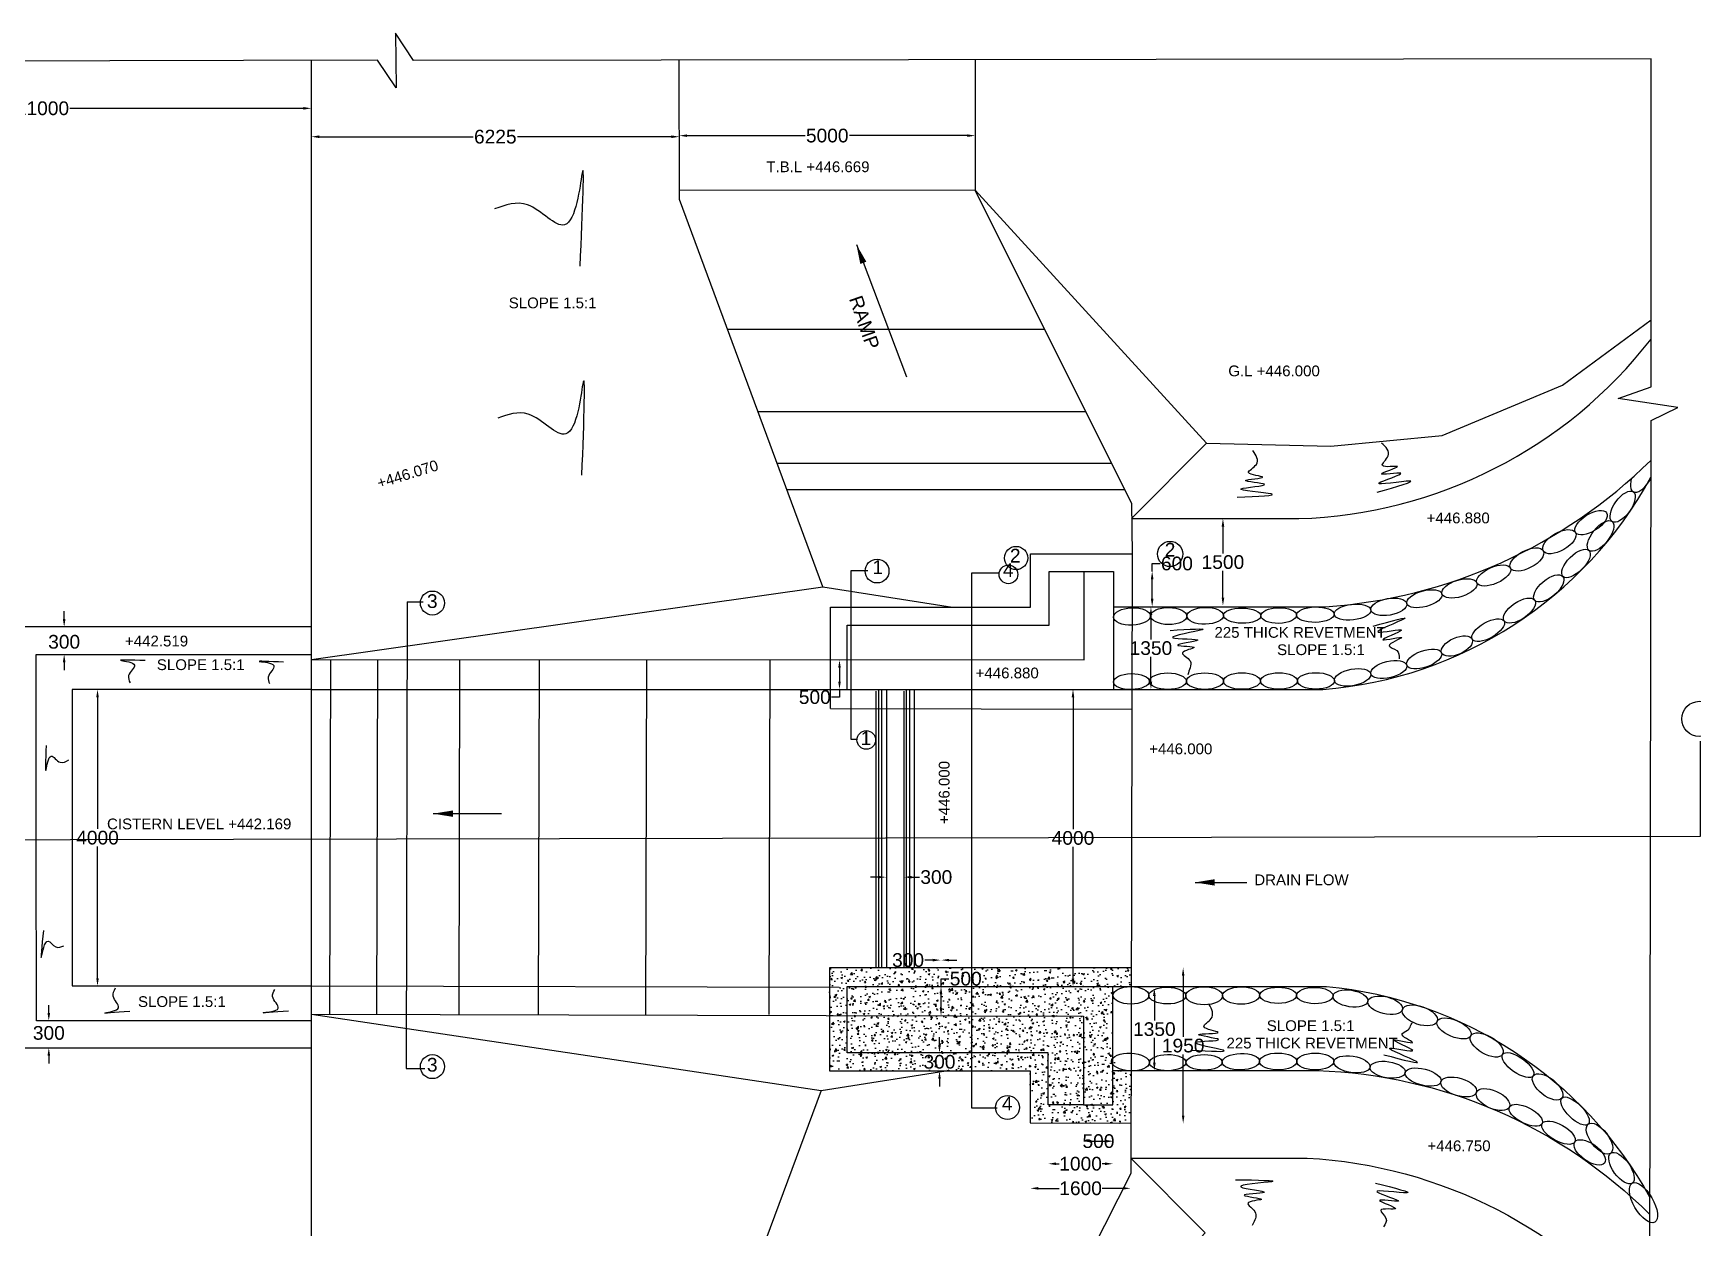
# Model space of a CAD drawing. Header units: inches. Extents: x 610 to 840, y 19 to 178.
# Drawn here: x 663.4 to 748.2, y 76.7 to 137.7 of the extents above; entities that cross this region are included whole.
import ezdxf

# ---------------------------------------------------------------- set-up
doc = ezdxf.new("R2010")
doc.units = ezdxf.units.IN
doc.header["$MEASUREMENT"] = 0
doc.styles.get("Standard").update_dxf_attribs({"font": 'arial.ttf', "height": 0.7})
doc.dimstyles.get("Standard").update_dxf_attribs({"dimtxt": 0.7, "dimasz": 0.4, "dimexe": 0.18, "dimexo": 0.0625, "dimgap": 0.09, "dimtad": 0, "dimtih": 1, "dimtoh": 1, "dimdec": 4, "dimzin": 0, "dimdsep": 46, "dimtxsty": 'Standard', "dimcen": 0.09, "dimse1": 1, "dimse2": 1, "dimadec": 0, "dimazin": 0, "dimtfac": 1, "dimtdec": 4, "dimtofl": 0, "dimtmove": 0, "dimatfit": 3, "dimfxl": 1, "dimtolj": 1, "dimtzin": 0, "dimarcsym": 0})

# ---------------------------------------------------------------- blocks, each defined once
blk = doc.blocks.new('*D11')
at = {"color": 0, "lineweight": -2}
for p, q in [((644.8, 133.876), (656.745, 133.876)), ((677.229, 133.876), (665.284, 133.876))]:
    blk.add_line(p, q, dxfattribs=at)
at = {"color": 0}
for points in [[(644.8, 133.943), (644.8, 133.81), (644.4, 133.876)], [(677.229, 133.943), (677.229, 133.81), (677.629, 133.876)]]:
    blk.add_solid(points, dxfattribs=at)
at = {"layer": 'Defpoints', "color": 0}
for p in [(644.4, 133.704), (677.629, 133.948), (677.629, 133.876)]:
    blk.add_point(p, dxfattribs=at)
at = {"color": 0, "insert": (661.015, 133.876), "char_height": 0.7, "attachment_point": 5}
blk.add_mtext('\\A1;BED WIDTH 11000', dxfattribs=at)
blk = doc.blocks.new('*D12')
at = {"color": 0, "lineweight": -2}
for p, q in [((678.03, 132.425), (685.89, 132.425)), ((696.028, 132.425), (688.169, 132.425))]:
    blk.add_line(p, q, dxfattribs=at)
at = {"color": 0}
for points in [[(678.03, 132.492), (678.03, 132.359), (677.63, 132.425)], [(696.028, 132.492), (696.028, 132.359), (696.428, 132.425)]]:
    blk.add_solid(points, dxfattribs=at)
at = {"layer": 'Defpoints', "color": 0}
for p in [(677.63, 132.599), (696.428, 132.524), (696.428, 132.425)]:
    blk.add_point(p, dxfattribs=at)
at = {"color": 0, "insert": (687.029, 132.425), "char_height": 0.7, "attachment_point": 5}
blk.add_mtext('\\A1;6225', dxfattribs=at)
blk = doc.blocks.new('*D13')
at = {"color": 0, "lineweight": -2}
for p, q in [((696.83, 132.481), (702.852, 132.481)), ((711.142, 132.481), (705.12, 132.481))]:
    blk.add_line(p, q, dxfattribs=at)
at = {"color": 0}
for points in [[(696.83, 132.547), (696.83, 132.414), (696.43, 132.481)], [(711.142, 132.547), (711.142, 132.414), (711.542, 132.481)]]:
    blk.add_solid(points, dxfattribs=at)
at = {"layer": 'Defpoints', "color": 0}
for p in [(696.43, 132.421), (711.542, 132.481), (711.542, 132.481)]:
    blk.add_point(p, dxfattribs=at)
at = {"color": 0, "insert": (703.986, 132.481), "char_height": 0.7, "attachment_point": 5}
blk.add_mtext('\\A1;5000', dxfattribs=at)
blk = doc.blocks.new('*D14')
at = {"color": 0, "lineweight": -2}
for p, q in [((704.612, 105.293), (704.612, 104.592)), ((704.612, 103.792), (704.212, 103.792)), ((704.612, 104.192), (704.612, 103.792))]:
    blk.add_line(p, q, dxfattribs=at)
at = {"color": 0}
for points in [[(704.545, 105.293), (704.678, 105.293), (704.612, 105.693)], [(704.545, 104.592), (704.678, 104.592), (704.612, 104.192)]]:
    blk.add_solid(points, dxfattribs=at)
at = {"layer": 'Defpoints', "color": 0}
for p in [(704.625, 105.693), (704.612, 104.192), (704.612, 104.192)]:
    blk.add_point(p, dxfattribs=at)
at = {"color": 0, "insert": (703.35, 103.792), "char_height": 0.7, "attachment_point": 5}
blk.add_mtext('\\A1;500', dxfattribs=at)
blk = doc.blocks.new('*D15')
at = {"color": 0, "lineweight": -2}
for p, q in [((720.523, 107.999), (720.523, 106.742)), ((720.523, 104.591), (720.523, 105.847))]:
    blk.add_line(p, q, dxfattribs=at)
at = {"color": 0}
for points in [[(720.456, 107.999), (720.59, 107.999), (720.523, 108.399)], [(720.456, 104.591), (720.59, 104.591), (720.523, 104.191)]]:
    blk.add_solid(points, dxfattribs=at)
at = {"layer": 'Defpoints', "color": 0}
for p in [(720.505, 108.399), (720.523, 108.399), (720.523, 104.191)]:
    blk.add_point(p, dxfattribs=at)
at = {"color": 0, "insert": (720.523, 106.295), "char_height": 0.7, "attachment_point": 5}
blk.add_mtext('\\A1;1350', dxfattribs=at)
blk = doc.blocks.new('*D16')
at = {"color": 0, "lineweight": -2}
for p, q in [((720.587, 110.218), (720.587, 110.618)), ((720.587, 110.618), (720.987, 110.618)), ((720.587, 108.817), (720.587, 109.818))]:
    blk.add_line(p, q, dxfattribs=at)
at = {"color": 0}
for points in [[(720.52, 109.818), (720.653, 109.818), (720.587, 110.218)], [(720.52, 108.817), (720.653, 108.817), (720.587, 108.417)]]:
    blk.add_solid(points, dxfattribs=at)
at = {"layer": 'Defpoints', "color": 0}
for p in [(718.608, 110.218), (720.587, 110.218), (718.617, 108.417)]:
    blk.add_point(p, dxfattribs=at)
at = {"color": 0, "insert": (721.851, 110.618), "char_height": 0.7, "attachment_point": 5}
blk.add_mtext('\\A1;600', dxfattribs=at)
blk = doc.blocks.new('*D17')
at = {"color": 0, "lineweight": -2}
for p, q in [((724.202, 112.51), (724.202, 111.139)), ((724.202, 108.874), (724.202, 110.245))]:
    blk.add_line(p, q, dxfattribs=at)
at = {"color": 0}
for points in [[(724.136, 112.51), (724.269, 112.51), (724.202, 112.91)], [(724.136, 108.874), (724.269, 108.874), (724.202, 108.474)]]:
    blk.add_solid(points, dxfattribs=at)
at = {"layer": 'Defpoints', "color": 0}
for p in [(724.259, 112.91), (724.202, 108.474), (724.259, 108.474)]:
    blk.add_point(p, dxfattribs=at)
at = {"color": 0, "insert": (724.202, 110.692), "char_height": 0.7, "attachment_point": 5}
blk.add_mtext('\\A1;1500', dxfattribs=at)
blk = doc.blocks.new('*D18')
at = {"color": 0, "lineweight": -2}
for p, q in [((706.6, 94.598), (706.2, 94.598)), ((708.297, 94.598), (708.697, 94.598))]:
    blk.add_line(p, q, dxfattribs=at)
at = {"color": 0}
for points in [[(706.6, 94.665), (706.6, 94.531), (707, 94.598)], [(708.297, 94.665), (708.297, 94.531), (707.897, 94.598)]]:
    blk.add_solid(points, dxfattribs=at)
at = {"layer": 'Defpoints', "color": 0}
for p in [(707.897, 94.598), (707, 93.98), (707.897, 93.98)]:
    blk.add_point(p, dxfattribs=at)
at = {"color": 0, "insert": (709.559, 94.598), "char_height": 0.7, "attachment_point": 5}
blk.add_mtext('\\A1;300', dxfattribs=at)
blk = doc.blocks.new('*D19')
at = {"color": 0, "lineweight": -2}
for p, q in [((709.378, 90.359), (708.978, 90.359)), ((710.21, 90.359), (710.61, 90.359))]:
    blk.add_line(p, q, dxfattribs=at)
at = {"color": 0}
for points in [[(709.378, 90.425), (709.378, 90.292), (709.778, 90.359)], [(710.21, 90.425), (710.21, 90.292), (709.81, 90.359)]]:
    blk.add_solid(points, dxfattribs=at)
at = {"layer": 'Defpoints', "color": 0}
for p in [(709.778, 90.359), (709.778, 89.954), (709.81, 89.016)]:
    blk.add_point(p, dxfattribs=at)
at = {"color": 0, "insert": (708.116, 90.359), "char_height": 0.7, "attachment_point": 5}
blk.add_mtext('\\A1;300', dxfattribs=at)
blk = doc.blocks.new('*D20')
at = {"color": 0, "lineweight": -2}
for p, q in [((709.799, 89.007), (709.799, 89.407)), ((709.799, 89.407), (710.199, 89.407)), ((709.799, 87.915), (709.799, 88.607))]:
    blk.add_line(p, q, dxfattribs=at)
at = {"color": 0}
for points in [[(709.732, 88.607), (709.866, 88.607), (709.799, 89.007)], [(709.732, 87.915), (709.866, 87.915), (709.799, 87.515)]]:
    blk.add_solid(points, dxfattribs=at)
at = {"layer": 'Defpoints', "color": 0}
for p in [(709.799, 89.007), (709.823, 89.007), (709.811, 87.515)]:
    blk.add_point(p, dxfattribs=at)
at = {"color": 0, "insert": (711.061, 89.407), "char_height": 0.7, "attachment_point": 5}
blk.add_mtext('\\A1;500', dxfattribs=at)
blk = doc.blocks.new('*D21')
at = {"color": 0, "lineweight": -2}
for p, q in [((709.721, 86.018), (709.721, 86.418)), ((709.721, 84.3), (709.721, 83.9))]:
    blk.add_line(p, q, dxfattribs=at)
at = {"color": 0}
for points in [[(709.655, 86.018), (709.788, 86.018), (709.721, 85.618)], [(709.655, 84.3), (709.788, 84.3), (709.721, 84.7)]]:
    blk.add_solid(points, dxfattribs=at)
at = {"layer": 'Defpoints', "color": 0}
for p in [(709.721, 85.618), (709.811, 85.618), (709.819, 84.7)]:
    blk.add_point(p, dxfattribs=at)
at = {"color": 0, "insert": (709.721, 85.159), "char_height": 0.7, "attachment_point": 5}
blk.add_mtext('\\A1;300', dxfattribs=at)
blk = doc.blocks.new('*D22')
at = {"color": 0, "lineweight": -2}
blk.add_line((717.472, 81.107), (718.211, 81.107), dxfattribs=at)
at = {"color": 0}
for points in [[(717.472, 81.174), (717.472, 81.041), (717.072, 81.107)], [(718.211, 81.174), (718.211, 81.041), (718.611, 81.107)]]:
    blk.add_solid(points, dxfattribs=at)
at = {"layer": 'Defpoints', "color": 0}
for p in [(717.072, 82.937), (718.611, 82.919), (718.611, 81.107)]:
    blk.add_point(p, dxfattribs=at)
at = {"color": 0, "insert": (717.842, 81.107), "char_height": 0.7, "attachment_point": 5}
blk.add_mtext('\\A1;500', dxfattribs=at)
blk = doc.blocks.new('*D23')
at = {"color": 0, "lineweight": -2}
for p, q in [((715.676, 79.954), (715.829, 79.954)), ((718.184, 79.954), (718.031, 79.954))]:
    blk.add_line(p, q, dxfattribs=at)
at = {"color": 0}
for points in [[(715.676, 80.021), (715.676, 79.887), (715.276, 79.954)], [(718.184, 80.021), (718.184, 79.887), (718.584, 79.954)]]:
    blk.add_solid(points, dxfattribs=at)
at = {"layer": 'Defpoints', "color": 0}
for p in [(715.276, 82.967), (718.584, 82.971), (718.584, 79.954)]:
    blk.add_point(p, dxfattribs=at)
at = {"color": 0, "insert": (716.93, 79.954), "char_height": 0.7, "attachment_point": 5}
blk.add_mtext('\\A1;1000', dxfattribs=at)
blk = doc.blocks.new('*D24')
at = {"color": 0, "lineweight": -2}
for p, q in [((714.764, 78.699), (715.828, 78.699)), ((719.095, 78.699), (718.031, 78.699))]:
    blk.add_line(p, q, dxfattribs=at)
at = {"color": 0}
for points in [[(714.764, 78.766), (714.764, 78.633), (714.364, 78.699)], [(719.095, 78.766), (719.095, 78.633), (719.495, 78.699)]]:
    blk.add_solid(points, dxfattribs=at)
at = {"layer": 'Defpoints', "color": 0}
for p in [(714.364, 82.036), (719.495, 82.033), (719.495, 78.699)]:
    blk.add_point(p, dxfattribs=at)
at = {"color": 0, "insert": (716.93, 78.699), "char_height": 0.7, "attachment_point": 5}
blk.add_mtext('\\A1;1600', dxfattribs=at)
blk = doc.blocks.new('*D25')
at = {"color": 0, "lineweight": -2}
for p, q in [((720.698, 88.533), (720.698, 87.277)), ((720.698, 85.125), (720.698, 86.382))]:
    blk.add_line(p, q, dxfattribs=at)
at = {"color": 0}
for points in [[(720.631, 88.533), (720.765, 88.533), (720.698, 88.933)], [(720.631, 85.125), (720.765, 85.125), (720.698, 84.725)]]:
    blk.add_solid(points, dxfattribs=at)
at = {"layer": 'Defpoints', "color": 0}
for p in [(720.68, 88.933), (720.698, 88.933), (720.698, 84.725)]:
    blk.add_point(p, dxfattribs=at)
at = {"color": 0, "insert": (720.698, 86.829), "char_height": 0.7, "attachment_point": 5}
blk.add_mtext('\\A1;1350', dxfattribs=at)
blk = doc.blocks.new('*D26')
at = {"color": 0, "lineweight": -2}
for p, q in [((722.17, 89.565), (722.17, 86.437)), ((722.17, 82.414), (722.17, 85.542))]:
    blk.add_line(p, q, dxfattribs=at)
at = {"color": 0}
for points in [[(722.103, 89.565), (722.236, 89.565), (722.17, 89.965)], [(722.103, 82.414), (722.236, 82.414), (722.17, 82.014)]]:
    blk.add_solid(points, dxfattribs=at)
at = {"layer": 'Defpoints', "color": 0}
for p in [(719.521, 89.965), (719.521, 82.014), (722.17, 82.014)]:
    blk.add_point(p, dxfattribs=at)
at = {"color": 0, "insert": (722.17, 85.989), "char_height": 0.7, "attachment_point": 5}
blk.add_mtext('\\A1;1950', dxfattribs=at)
blk = doc.blocks.new('*D64')
at = {"color": 0, "lineweight": -2}
for p, q in [((716.542, 103.786), (716.542, 97.045)), ((716.542, 89.41), (716.542, 96.151))]:
    blk.add_line(p, q, dxfattribs=at)
at = {"color": 0}
for points in [[(716.475, 103.786), (716.608, 103.786), (716.542, 104.186)], [(716.475, 89.41), (716.608, 89.41), (716.542, 89.01)]]:
    blk.add_solid(points, dxfattribs=at)
at = {"layer": 'Defpoints', "color": 0}
for p in [(716.708, 104.186), (716.542, 89.01), (716.708, 89.01)]:
    blk.add_point(p, dxfattribs=at)
at = {"color": 0, "insert": (716.542, 96.598), "char_height": 0.7, "attachment_point": 5}
blk.add_mtext('\\A1;4000', dxfattribs=at)
blk = doc.blocks.new('*D65')
at = {"color": 0, "lineweight": -2}
for p, q in [((665.001, 107.778), (665.001, 108.178)), ((665.001, 105.58), (665.001, 105.18))]:
    blk.add_line(p, q, dxfattribs=at)
at = {"color": 0}
for points in [[(664.935, 107.778), (665.068, 107.778), (665.001, 107.378)], [(664.935, 105.58), (665.068, 105.58), (665.001, 105.98)]]:
    blk.add_solid(points, dxfattribs=at)
at = {"layer": 'Defpoints', "color": 0}
for p in [(664.568, 107.378), (664.568, 105.98), (665.001, 105.98)]:
    blk.add_point(p, dxfattribs=at)
at = {"color": 0, "insert": (665.001, 106.618), "char_height": 0.7, "attachment_point": 5}
blk.add_mtext('\\A1;300', dxfattribs=at)
blk = doc.blocks.new('*D66')
at = {"color": 0, "lineweight": -2}
for p, q in [((666.706, 103.786), (666.706, 97.059)), ((666.706, 89.436), (666.706, 96.164))]:
    blk.add_line(p, q, dxfattribs=at)
at = {"color": 0}
for points in [[(666.64, 103.786), (666.773, 103.786), (666.706, 104.186)], [(666.64, 89.436), (666.773, 89.436), (666.706, 89.036)]]:
    blk.add_solid(points, dxfattribs=at)
at = {"layer": 'Defpoints', "color": 0}
for p in [(666.617, 104.186), (666.617, 89.036), (666.706, 89.036)]:
    blk.add_point(p, dxfattribs=at)
at = {"color": 0, "insert": (666.706, 96.611), "char_height": 0.7, "attachment_point": 5}
blk.add_mtext('\\A1;4000', dxfattribs=at)
blk = doc.blocks.new('*D67')
at = {"color": 0, "lineweight": -2}
for p, q in [((664.217, 87.665), (664.217, 88.065)), ((664.217, 85.474), (664.217, 85.074))]:
    blk.add_line(p, q, dxfattribs=at)
at = {"color": 0}
for points in [[(664.15, 87.665), (664.284, 87.665), (664.217, 87.265)], [(664.15, 85.474), (664.284, 85.474), (664.217, 85.874)]]:
    blk.add_solid(points, dxfattribs=at)
at = {"layer": 'Defpoints', "color": 0}
for p in [(665.479, 87.265), (664.217, 85.874), (665.479, 85.874)]:
    blk.add_point(p, dxfattribs=at)
at = {"color": 0, "insert": (664.217, 86.635), "char_height": 0.7, "attachment_point": 5}
blk.add_mtext('\\A1;300', dxfattribs=at)

msp = doc.modelspace()

# ---------------------------------------------------------------- hatches: boundary and pattern name
h = msp.add_hatch()
h.set_pattern_fill('AR-CONC', color=256, scale=0.12, style=0)
h.set_pattern_definition([(50, (0, 0), (0.8607122, -0.07530256), [0.09, -0.99]), (355, (0, 0), (-0.1665016, 0.9026306), [0.072, -0.792]), (100.4514, (0.0717, -0.0063), (0.6942113, 0.82732745), [0.0764882, -0.8413705]), (46.1842, (0, 0.24), (1.2806893, -0.1986228), [0.135, -1.485]), (96.6356, (0.1067, 0.2234), (1.1215952, 1.1689414), [0.1147323, -1.2620556]), (351.1842, (0, 0.24), (1.1215943, 1.1689423), [0.108, -1.188]), (21, (0.12, 0.18), (0.71628846, -0.4831427), [0.09, -0.99]), (326, (0.12, 0.18), (0.2919784, 0.8701801), [0.072, -0.792]), (71.4514, (0.1797, 0.1397), (1.0082672, 0.3870366), [0.0764882, -0.8413705]), (37.5, (0, 0), (0.01459183, 0.39947262), [0, -0.7824, 0, -0.804, 0, -0.795]), (7.5, (0, 0), (0.31568344, 0.47329405), [0, -0.4584, 0, -0.7644, 0, -0.303]), (327.5, (-0.2676, 0), (0.64058692, -0.02706585), [0, -0.3, 0, -0.936, 0, -1.242]), (317.5, (-0.3876, 0), (0.6998234, 0.120126), [0, -0.39, 0, -0.6216, 0, -0.882])])
h.paths.add_polyline_path([(711.36337, 89.97119), (704.09924, 89.97119), (704.09924, 87.52434), (705.00975, 87.52206), (705.00975, 89.01021), (711.36337, 89.01021)])
h.paths.add_polyline_path([(705.00975, 87.52206), (704.09924, 87.52434), (704.09924, 84.69536), (711.36337, 84.69536), (711.36337, 85.62762), (705.00975, 85.62762)])
h.paths.add_polyline_path([(711.36337, 87.50616), (705.00975, 87.52206), (705.00975, 85.62762), (711.36337, 85.62762)])
h.paths.add_polyline_path([(711.36337, 89.01021), (705.00975, 89.01021), (705.00975, 87.52206), (711.36337, 87.50616)])
edge = h.paths.add_edge_path()
edge.add_line((718.58524, 89.01021), (711.36337, 89.01021))
edge.add_line((711.36337, 89.01021), (711.36337, 87.50616))
edge.add_line((711.36337, 87.50616), (717.07579, 87.49187))
edge.add_line((717.07579, 87.49187), (717.07579, 82.96852))
edge.add_line((717.07579, 82.96852), (718.58524, 82.96852))
edge.add_line((718.58524, 82.96852), (718.58524, 85.00952))
edge.add_ellipse((719.47589, 85.15569), major_axis=(-0.9697, 0.04392), ratio=0.46245404, start_angle=337.8765568, end_angle=384.5235085, ccw=False)
edge.add_line((718.58524, 85.36527), (718.58524, 89.01021))
h.paths.add_polyline_path([(717.07579, 87.49187), (711.36337, 87.50616), (711.36337, 85.62762), (715.27624, 85.62762), (715.27624, 82.96852), (717.07579, 82.96852)], flags=17)
edge = h.paths.add_edge_path()
edge.add_ellipse((719.47589, 85.15569), major_axis=(-0.9697, 0.04392), ratio=0.46245404, start_angle=80.9838627, end_angle=92.7151003, ccw=False)
edge.add_line((719.30387, 84.71968), (718.58524, 84.71968))
edge.add_line((718.58524, 84.71968), (718.58524, 82.96852))
edge.add_line((718.58524, 82.96852), (717.07579, 82.96852))
edge.add_line((717.07579, 82.96852), (715.27624, 82.96852))
edge.add_line((715.27624, 82.96852), (715.27624, 85.62762))
edge.add_line((715.27624, 85.62762), (711.36337, 85.62762))
edge.add_line((711.36337, 85.62762), (711.36337, 84.69536))
edge.add_line((711.36337, 84.69536), (714.34742, 84.69536))
edge.add_line((714.34742, 84.69536), (714.34742, 82.04318))
edge.add_line((714.34742, 82.04318), (719.49592, 82.03236))
edge.add_line((719.49592, 82.03236), (719.50154, 84.70567))
h.paths.add_polyline_path([(719.5126, 89.97119), (711.36337, 89.97119), (711.36337, 89.01021), (719.51058, 89.01021)])
h.paths.add_polyline_path([(710.11413, 89.93959), (712.00833, 89.93959), (712.00833, 88.87478), (710.11413, 88.87478)], flags=9)
h.paths.add_polyline_path([(708.77457, 85.69161), (710.6683, 85.69161), (710.6683, 84.62633), (708.77457, 84.62633)], flags=9)

# ---------------------------------------------------------------- linework, layer by layer
for points in [[(746.00586, 74.27025), (746.07101, 117.93286), (747.44989, 118.58888), (744.39093, 119.04738), (746.0749, 119.6536), (746.0749, 136.40628), (682.84452, 136.32117), (681.92747, 137.71506), (681.96042, 134.92728), (681.00494, 136.33215), (626.2724, 136.1981), (625.29682, 137.6201), (625.29682, 134.87598), (624.39263, 136.22188), (617.43035, 136.25445)], [(677.63315, 105.71458), (703.76698, 109.423), (696.43395, 129.21331), (696.42436, 136.33945)], [(677.63315, 61.75644), (677.63315, 136.32389)], [(711.55037, 136.35981), (711.55037, 129.69611), (723.36243, 116.77678), (729.72167, 116.61719), (735.40631, 117.16229), (741.55468, 119.73979), (746.0749, 123.07006)], [(711.55037, 129.69611), (696.43333, 129.67576)], [(711.55037, 129.67576), (719.52492, 113.68576), (719.55703, 111.11545)], [(698.88684, 122.59348), (715.08246, 122.59348)], [(700.44558, 118.38677), (717.18043, 118.38677)], [(701.42423, 115.7456), (718.49764, 115.7456)], [(701.92251, 114.40086), (719.16829, 114.40086)], [(704.15031, 103.21197), (704.15031, 108.39655), (714.37533, 108.39655), (714.37533, 111.11545), (719.55703, 111.11545), (719.4905, 79.4545), (711.45017, 63.58695), (711.45878, 61.82572)], [(706.05194, 110.25087), (705.19803, 110.25087), (705.19803, 101.64134), (705.52526, 101.64134)], [(677.63315, 105.71458), (717.11001, 105.69471), (717.11001, 110.21277)], [(703.76698, 109.423), (710.38262, 108.39655)], [(705.00679, 104.18584), (705.00679, 107.47696), (715.31954, 107.47696), (715.31954, 110.21277), (717.11001, 110.21277)], [(712.79518, 110.12151), (711.36337, 110.12151), (711.36337, 82.81478), (712.66089, 82.81478)], [(717.11001, 110.21277), (718.61049, 110.21277), (718.61049, 104.18584)], [(682.52147, 108.66168), (682.47613, 84.81351)], [(682.52147, 108.66168), (683.3421, 108.66168)], [(677.63315, 107.37778), (662.22015, 107.37778)], [(663.56331, 96.51458), (663.56331, 105.98008)], [(663.56331, 105.98008), (677.63315, 105.98008)], [(678.60141, 105.7141), (678.55607, 87.58823)], [(681.00963, 105.7141), (680.96429, 87.58823)], [(685.2028, 105.7141), (685.15746, 87.58823)], [(689.26619, 105.7141), (689.22084, 87.58823)], [(694.75151, 105.7141), (694.70617, 87.58823)], [(701.04609, 105.7141), (701.00075, 87.58823)], [(677.63315, 104.18584), (665.41057, 104.18584)], [(665.41057, 104.18584), (665.41057, 89.03643), (677.63315, 89.03643)], [(706.47006, 104.09577), (706.47006, 89.96904)], [(706.60434, 104.18369), (706.60434, 89.96904)], [(706.7664, 104.18369), (706.7664, 89.96904)], [(707.00717, 104.18369), (707.00717, 89.96904)], [(707.89223, 104.09792), (707.89223, 89.97119)], [(708.0265, 104.18584), (708.0265, 89.97119)], [(708.18856, 104.18584), (708.18856, 89.97119)], [(708.42933, 104.18584), (708.42933, 89.97119)], [(704.15031, 103.21197), (719.54036, 103.17963)], [(615.34417, 101.29018), (615.34417, 96.41367), (748.60378, 96.69255), (748.60378, 101.5422)], [(662.24289, 96.51182), (662.24289, 85.87394), (677.63315, 85.87394)], [(677.63315, 87.26466), (663.58267, 87.26466), (663.56331, 96.51458)], [(719.5126, 89.97119), (704.09924, 89.97119), (704.09924, 84.69536), (714.34742, 84.69536), (714.34742, 82.04318), (719.49592, 82.03236)], [(677.63315, 89.03643), (704.59746, 88.98488)], [(717.07579, 82.96852), (718.58524, 82.96852), (718.58524, 89.01021)], [(677.63315, 87.59054), (703.68289, 83.69135), (696.35393, 63.98073), (696.3584, 61.79479)], [(677.63315, 87.59054), (717.07579, 87.49187), (717.07579, 82.96852)], [(682.47613, 84.81351), (683.43297, 84.81351)], [(703.68289, 83.69135), (710.04457, 84.69536)]]:
    msp.add_lwpolyline(points)
for points in [[(723.36243, 116.77678), (719.53456, 112.91468), (728.07579, 112.91468, 0.22354268), (746.0749, 122.08338, -0.50939724)], [(718.61049, 108.41034), (729.42837, 108.41034, 0.17883941), (746.06797, 115.89198, -0.44962872)], [(677.63315, 104.18584), (729.30914, 104.18584, 0.2534716), (746.06669, 115.03241, 0.02069815)], [(717.07579, 82.96852), (715.27624, 82.96852), (715.27624, 85.62762), (705.00975, 85.62762), (705.00975, 89.01021), (729.49933, 89.01021, -0.24778983), (746.01178, 78.23874, -0.21041598)], [(718.58524, 84.71968), (729.02721, 84.71968, -0.18974022), (746.01048, 77.36393, 2.52806757)], [(711.45017, 63.58695), (723.28705, 76.41992), (719.49216, 80.24254), (728.5004, 80.24254, -0.21421302), (745.98128, 71.24481, 0.51471863)]]:
    msp.add_lwpolyline(points, format="xyb")
for centre, radius in [((713.63595, 110.90222), 0.59442), ((721.50307, 111.10795), 0.64615), ((706.53113, 110.23712), 0.60976), ((713.24378, 110.06605), 0.47673), ((683.81487, 108.60294), 0.6132), ((748.53816, 102.68272), 0.89721), ((705.98125, 101.60783), 0.47673), ((683.81487, 84.91678), 0.6132), ((713.19375, 82.82969), 0.61076)]:
    msp.add_circle(centre, radius)
msp.add_ellipse((745.76241, 115.39689), major_axis=(-0.59653, -1.10993), ratio=0.39296884, start_param=5.31997139, end_param=7.64680249)
for centre, major_axis, ratio in [((744.62393, 113.52597), (-0.54195, -0.76099), 0.45660883), ((743.00766, 112.71128), (-0.79735, -0.50419), 0.46723651), ((743.49374, 112.02829), (-0.58824, -0.73669), 0.45702942), ((741.38873, 111.73697), (-0.82158, -0.47011), 0.48582107), ((739.72933, 110.82817), (-0.83782, -0.43869), 0.48001988), ((742.23833, 110.62486), (-0.66717, -0.66674), 0.44897112), ((738.03544, 110.0102), (-0.85607, -0.37927), 0.44900613), ((736.28636, 109.35016), (-0.893, -0.28076), 0.45877549), ((740.85074, 109.35102), (-0.72042, -0.60711), 0.46820238), ((730.8227, 108.13765), (-0.93624, -0.108), 0.42344664), ((732.67753, 108.409), (-0.91859, -0.16335), 0.45562024), ((734.49474, 108.82088), (-0.89862, -0.24852), 0.43316094), ((739.3469, 108.21429), (-0.78343, -0.52962), 0.46532249), ((719.55617, 107.91619), (-0.94568, -0.03356), 0.46840957), ((721.43331, 107.93888), (-0.93145, 0.01087), 0.46966846), ((723.29388, 107.95039), (-0.92912, -0.02237), 0.46388335), ((725.18223, 107.95701), (-0.95923, 0.01575), 0.40358569), ((727.05043, 107.96363), (-0.90897, -0.02237), 0.4410265), ((728.92293, 108.00783), (-0.96353, -0.02182), 0.40982551), ((737.7503, 107.21654), (-0.81317, -0.46813), 0.43149379), ((736.15584, 106.403), (-0.78129, -0.3454), 0.49960538), ((734.48273, 105.74366), (-0.89182, -0.31395), 0.44563414), ((730.82581, 104.80409), (-0.92872, -0.17717), 0.44563414), ((732.67303, 105.20532), (-0.91959, -0.21967), 0.44563414), ((719.52324, 104.58828), (-0.92014, -0.01856), 0.44257135), ((721.38885, 104.60684), (-0.94547, 0), 0.44563414), ((723.27975, 104.61096), (-0.94547, 0), 0.44563414), ((725.17064, 104.61508), (-0.94547, 0), 0.44563414), ((727.06154, 104.61879), (-0.94547, 0), 0.44563414), ((728.95243, 104.6229), (-0.94547, 0), 0.44563414), ((719.50204, 88.55934), (0.9168, 0), 0.48431539), ((721.36023, 88.5474), (0.94138, -0.01195), 0.4541094), ((723.24358, 88.53834), (0.94197, 0.00289), 0.48778411), ((725.13113, 88.54984), (0.94558, 0.00861), 0.47083977), ((727.02108, 88.56144), (0.94437, 0.00299), 0.43523372), ((728.89566, 88.5473), (0.9302, -0.01712), 0.44905867), ((730.71614, 88.39775), (0.89029, -0.13244), 0.46936131), ((732.48822, 88.05183), (0.88179, -0.21348), 0.47933723), ((734.26129, 87.53602), (0.89127, -0.30233), 0.49567662), ((736.00886, 86.86634), (0.8563, -0.36735), 0.45499884), ((737.67734, 86.02259), (0.81219, -0.4764), 0.48554547), ((739.2743, 84.9972), (0.78477, -0.54899), 0.41319625), ((719.47589, 85.15569), (-0.9697, 0.04392), 0.46245404), ((721.37958, 85.12275), (-0.93399, -0.01098), 0.44364605), ((723.2374, 85.13593), (-0.92383, -0.00219), 0.42828328), ((725.11536, 85.16888), (-0.95412, -0.03076), 0.43890772), ((727.02253, 85.18158), (-0.95321, 0.00257), 0.45205444), ((728.92025, 85.17737), (-0.9445, 0.00165), 0.45569784), ((730.79127, 85.03522), (-0.92651, 0.1405), 0.44799474), ((732.61733, 84.75689), (-0.89955, 0.13784), 0.45753741), ((734.42832, 84.38169), (-0.91144, 0.23736), 0.44173049), ((736.24702, 83.87705), (-0.90726, 0.26728), 0.47649512), ((740.79, 83.87912), (0.73093, -0.56908), 0.48856043), ((737.99558, 83.23281), (-0.8413, 0.37697), 0.49353771), ((742.19354, 82.64326), (0.67261, -0.66679), 0.41257679), ((739.67379, 82.43184), (-0.8369, 0.424), 0.43914124), ((741.34537, 81.54036), (-0.83468, 0.46749), 0.44323107), ((743.4398, 81.23596), (0.57365, -0.74051), 0.47889287), ((742.93891, 80.53253), (-0.75886, 0.54034), 0.48016973), ((744.56272, 79.73067), (0.54928, -0.76478), 0.45871144), ((745.68521, 77.9657), (-0.57321, 1.00019), 0.43164245)]:
    msp.add_ellipse(centre, major_axis=major_axis, ratio=ratio)
for points in [[(691.3641, 125.8103), (691.45084, 130.5079), (690.56785, 127.92575), (688.6716, 128.94559), (686.99249, 128.73583)], [(691.45354, 115.1404), (691.49348, 119.76571), (690.63135, 117.24254), (688.71116, 118.24957), (687.15486, 118.04257)], [(724.93073, 114.00452), (726.67018, 114.17835), (725.13729, 114.4391), (726.32773, 114.66726), (725.36015, 114.86282), (726.24075, 115.03666), (725.51236, 115.26481), (725.90917, 115.6831), (725.73502, 116.39171)], [(732.07523, 114.26592), (733.72843, 114.83412), (732.1766, 114.7363), (733.28296, 115.23144), (732.29633, 115.19984), (733.11358, 115.57103), (732.35227, 115.62603), (732.64255, 116.12418), (732.3105, 116.77395)], [(731.86987, 107.4192), (733.45983, 107.7924), (732.12449, 107.11385), (733.31837, 107.20998), (732.37911, 106.72369), (733.34666, 106.83678), (732.69031, 106.41269), (733.08073, 106.17519), (733.19955, 105.7511)], [(721.50864, 107.20306), (723.13898, 107.23165), (721.63735, 106.82861), (722.91874, 106.69998), (721.88905, 106.43987), (722.73854, 106.33125), (722.13503, 106.05398), (722.52692, 105.64434), (722.52406, 105.29847), (722.40679, 104.94117)], [(669.14512, 105.66172), (667.92728, 105.66172), (668.59413, 105.42735), (668.29461, 104.8993), (668.3709, 104.51809)], [(676.21167, 105.58199), (675.01146, 105.61377), (675.71092, 105.40327), (675.42875, 104.8115), (675.49631, 104.48582)], [(664.08122, 101.3279), (664.08466, 100.09224), (664.33953, 100.78063), (664.79072, 100.46397), (665.23846, 100.5982)], [(663.94288, 91.87512), (663.84519, 90.55166), (664.18169, 91.3273), (664.57248, 91.0344), (664.99039, 91.09406)], [(668.3483, 87.7389), (667.12244, 87.66758), (667.77735, 87.9277), (667.50447, 88.51506), (667.61782, 88.9346)], [(676.46137, 87.7426), (675.22139, 87.67769), (675.93586, 87.89602), (675.65243, 88.49791), (675.76462, 88.85786)], [(722.59968, 85.75615), (724.21026, 85.75416), (722.81522, 86.15106), (723.98074, 86.30264), (722.96109, 86.55343), (723.95131, 86.66565), (723.23162, 86.96151), (723.60422, 87.36958), (723.50151, 88.09702)], [(732.42538, 85.52634), (734.08374, 85.17479), (732.73408, 85.86354), (733.89709, 85.74157), (732.9351, 86.27965), (733.88273, 86.15769), (733.3443, 86.58815), (733.63864, 86.77469), (733.76068, 86.9397), (733.88401, 87.18846)], [(724.84991, 79.14093), (726.68081, 79.03796), (725.11939, 78.76865), (726.30036, 78.49142), (725.27791, 78.34092), (726.16562, 78.13498), (725.47606, 77.92904), (725.70592, 77.65973), (725.88029, 77.35874), (725.69006, 76.79636)], [(732.00084, 78.96925), (733.59017, 78.46768), (732.07055, 78.51644), (733.16496, 78.04274), (732.20299, 78.07757), (733.02554, 77.65959), (732.26573, 77.576), (732.53062, 77.17195), (732.41211, 76.72611)]]:
    msp.add_spline(points, degree=3)

# ---------------------------------------------------------------- texts
for s, height, p in [('T.B.L +446.669', 0.55, (700.87194, 130.61469)), ('SLOPE 1.5:1', 0.55, (687.71489, 123.66021)), ('G.L +446.000', 0.55, (724.47482, 120.18708)), ('+446.880', 0.55, (734.60781, 112.6732)), ('2', 0.7, (713.31991, 110.6716)), ('2', 0.7, (721.22826, 110.97182)), ('1', 0.7, (706.29537, 110.08544)), ('4', 0.7, (712.96166, 109.93713)), ('3', 0.7, (683.5359, 108.34948)), ('+442.519', 0.55, (668.10856, 106.38479)), ('225 THICK REVETMENT', 0.55, (723.76855, 106.82681)), ('               SLOPE 1.5:1', 0.55, (723.76855, 105.94329)), ('SLOPE 1.5:1', 0.55, (669.73701, 105.1774)), ('+446.880', 0.55, (711.56826, 104.75297)), ('1', 0.7, (705.69439, 101.34729)), ('+446.000', 0.55, (720.43387, 100.87679)), ('CISTERN LEVEL +442.169', 0.55, (667.19127, 97.04221)), ('DRAIN FLOW', 0.55, (725.80377, 94.18578)), ('SLOPE 1.5:1', 0.55, (668.77436, 87.96421)), ('               SLOPE 1.5:1', 0.55, (723.24043, 86.73356)), ('225 THICK REVETMENT', 0.55, (724.38383, 85.84433)), ('3', 0.7, (683.5359, 84.66332)), ('4', 0.7, (712.90979, 82.68157)), ('+446.750', 0.55, (734.6498, 80.59612))]:
    msp.add_text(s, height=height).set_placement(p)
for s, height, rotation, p in [('RAMP', 0.7, 289.2793611, (705.08968, 124.15478)), ('+446.070', 0.55, 17.2461771, (681.09119, 114.44972)), ('+446.000', 0.55, 90, (710.23378, 97.30862))]:
    msp.add_text(s, height=height, rotation=rotation).set_placement(p)

# ---------------------------------------------------------------- dimensions: what is measured, and where the dimension line sits
for base, p1, p2, text, picture, middle in [((677.62941, 133.87642), (644.39975, 133.70397), (677.62941, 133.94793), 'BED WIDTH 11000', '*D11', (661.01458, 133.87642)), ((696.42838, 132.42548), (677.63018, 132.59949), (696.42838, 132.52364), '6225', '*D12', (687.02928, 132.42548)), ((711.54246, 132.4805), (696.43014, 132.42119), (711.54246, 132.4805), '5000', '*D13', (703.9863, 132.4805)), ((707.89706, 94.59784), (706.9996, 93.98001), (707.89706, 93.98001), '300', '*D18', (709.55892, 94.59784)), ((709.77794, 90.35868), (709.80994, 89.01609), (709.77794, 89.95377), '300', '*D19', (708.11607, 90.35868)), ((718.58416, 79.95402), (715.27641, 82.96737), (718.58416, 82.97097), '1000', '*D23', (716.93028, 79.95402)), ((719.49523, 78.69923), (714.36389, 82.03626), (719.49523, 82.03343), '1600', '*D24', (716.92956, 78.69923))]:
    dim = msp.add_linear_dim(base=base, p1=p1, p2=p2, text=text, dimstyle='Standard')
    dim.commit()
    dim.dimension.update_dxf_attribs({"geometry": picture, "text_midpoint": middle})
for base, p1, p2, text, picture, middle in [((724.2023, 108.47407), (724.25851, 112.91003), (724.25851, 108.47407), '1500', '*D17', (724.2023, 110.69205)), ((720.58678, 110.21781), (718.61749, 108.41711), (718.60769, 110.21781), '600', '*D16', (721.85079, 110.61781)), ((720.52285, 108.39874), (720.52285, 104.19065), (720.50477, 108.39874), '1350', '*D15', (720.52285, 106.2947)), ((704.6117, 104.19166), (704.62454, 105.69314), (704.6117, 104.19166), '500', '*D14', (703.34959, 103.79166)), ((666.7063, 89.03643), (666.61725, 104.18584), (666.61725, 89.03643), '4000', '*D66', (666.7063, 96.61114)), ((716.5417, 89.01021), (716.70769, 104.18584), (716.70769, 89.01021), '4000', '*D64', (716.5417, 96.59803)), ((722.16963, 82.01367), (719.52126, 89.96516), (719.52126, 82.01367), '1950', '*D26', (722.16963, 85.98942)), ((709.79913, 89.00719), (709.81109, 87.51457), (709.82304, 89.00719), '500', '*D20', (711.06123, 89.40719)), ((720.69785, 88.93327), (720.69785, 84.72517), (720.67977, 88.93327), '1350', '*D25', (720.69785, 86.82922)), ((709.72143, 85.61808), (709.81905, 84.69987), (709.81092, 85.61808), '300', '*D21', (709.72143, 85.15897))]:
    dim = msp.add_linear_dim(base=base, p1=p1, p2=p2, angle=90, text=text, dimstyle='Standard')
    dim.commit()
    dim.dimension.update_dxf_attribs({"geometry": picture, "text_midpoint": middle})
for base, p1, p2, picture, middle in [((665.0012, 105.98008), (664.56833, 107.37778), (664.56833, 105.98008), '*D65', (665.0012, 106.61776)), ((664.21697, 85.87394), (665.47883, 87.26466), (665.47883, 85.87394), '*D67', (664.21697, 86.63482))]:
    dim = msp.add_linear_dim(base=base, p1=p1, p2=p2, angle=90, text='300', dimstyle='Standard')
    dim.commit()
    dim.dimension.update_dxf_attribs({"geometry": picture, "text_midpoint": middle, "dimtype": 160})
dim = msp.add_linear_dim(base=(718.61087, 81.1072), p1=(717.0722, 82.93689), p2=(718.61087, 82.91859), text='500', dimstyle='Standard')
dim.commit()
dim.dimension.update_dxf_attribs({"geometry": '*D22', "text_midpoint": (717.84154, 81.1072), "dimtype": 160})

# ---------------------------------------------------------------- leaders
for points in [[(705.47736, 126.91833), (708.02844, 120.15139)], [(683.86179, 97.84084), (687.34415, 97.84084)], [(722.78224, 94.32876), (725.42249, 94.32876)]]:
    msp.add_leader(points, dimstyle='Standard', override={"dimasz": 1, "dimgap": 0.09, "dimtad": 0})

doc.saveas('drawing.dxf')
